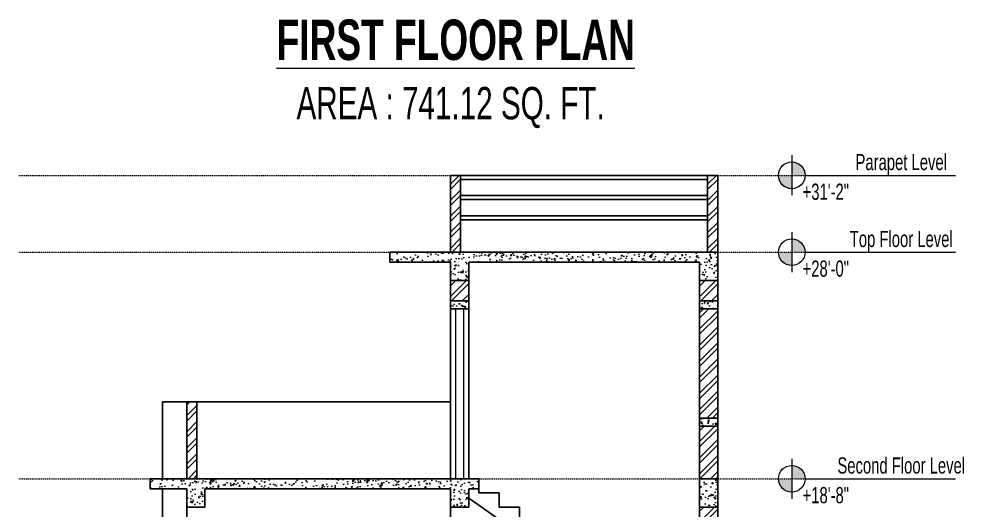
# Model space of a CAD drawing. Header units: inches. Extents: x -10117506 to -5032697, y -6529230 to -3253155.
# Drawn here: x -5058067.2 to -5057599.8, y -3256393.5 to -3256150.7 of the extents above; entities that cross this region are included whole.
import ezdxf

# ---------------------------------------------------------------- set-up
doc = ezdxf.new("R2010")
doc.units = ezdxf.units.IN
doc.header["$LTSCALE"] = 2
doc.header["$MEASUREMENT"] = 0
doc.linetypes.add('ACAD_ISO02W100', pattern=[15, 12, -3])
doc.linetypes.add('CENTER', pattern=[2, 1.25, -0.25, 0.25, -0.25])
doc.layers.get('0').update_dxf_attribs({"linetype": 'CONTINUOUS'})
for name, color, linetype, lineweight in [('Annotate-Bold.w', 187, 'CONTINUOUS', 18), ('Door-Window', 47, 'CONTINUOUS', 15), ('HATCH', 60, 'ACAD_ISO02W100', 13), ('Text-100.w', 254, 'CONTINUOUS', 9), ('window', 4, 'CONTINUOUS', 13)]:
    doc.layers.add(name, color=color, linetype=linetype, lineweight=lineweight)
doc.styles.add('Arial', font='arial.ttf', dxfattribs={"width": 0.8, "height": 12})
pattern_1 = [(45, (18658.207, 2800.1), (-3.977475644, 3.977475644), []), (45, (18660.8586, 2800.1), (-3.977475644, 3.977475644), [])]
pattern_2 = [(50, (18658.207, 2800.1), (7.172601826, -0.62752135), [0.75, -8.25]), (355, (18658.207, 2800.1), (-1.387513336, 7.521921337), [0.6, -6.6]), (100.45144446, (18658.805, 2800.0476), (5.785088467, 6.89439991), [0.63740192, -7.01142112]), (46.1842, (18658.207, 2802.1), (10.672413307, -1.655192808), [1.125, -12.375]), (96.63563549, (18659.096, 2801.962), (9.346619457, 9.741186008), [0.95610342, -10.5171376]), (351.184164, (18658.207, 2802.1), (9.34661945, 9.741186003), [0.9, -9.90000001]), (21, (18659.207, 2801.6), (5.969070521, -4.0261889067), [0.75, -8.25]), (326, (18659.207, 2801.6), (2.433153319, 7.2515004505), [0.6, -6.6]), (71.45144474, (18659.7044, 2801.2644), (8.402223767, 3.225311528), [0.6374019, -7.01142112]), (37.5, (18658.207, 2800.1), (0.1215985532, 3.3289385383), [0, -6.52, 0, -6.7, 0, -6.625]), (7.5, (18658.207, 2800.1), (2.6306953744, 3.9441171188), [0, -3.82, 0, -6.37, 0, -2.525]), (327.5, (18655.977, 2800.1), (5.3382243617, -0.2255487173), [0, -2.5, 0, -7.8, 0, -10.35]), (317.5, (18654.977, 2800.1), (5.8318616934, 1.0010498233), [0, -3.25, 0, -5.18, 0, -7.35])]
pattern_3 = [(50, (0, 0), (7.172601826, -0.62752135), [0.75, -8.25]), (355, (0, 0), (-1.387513336, 7.521921337), [0.6, -6.6]), (100.45144446, (0.598, -0.052), (5.785088467, 6.89439991), [0.63740192, -7.01142112]), (46.1842, (0, 2), (10.672413307, -1.655192808), [1.125, -12.375]), (96.63563549, (0.889, 1.862), (9.346619457, 9.741186008), [0.95610342, -10.5171376]), (351.184164, (0, 2), (9.34661945, 9.741186003), [0.9, -9.90000001]), (21, (1, 1.5), (5.969070521, -4.0261889067), [0.75, -8.25]), (326, (1, 1.5), (2.433153319, 7.2515004505), [0.6, -6.6]), (71.45144474, (1.4974, 1.1645), (8.402223767, 3.225311528), [0.6374019, -7.01142112]), (37.5, (0, 0), (0.1215985532, 3.3289385383), [0, -6.52, 0, -6.7, 0, -6.625]), (7.5, (0, 0), (2.6306953744, 3.9441171188), [0, -3.82, 0, -6.37, 0, -2.525]), (327.5, (-2.23, 0), (5.3382243617, -0.2255487173), [0, -2.5, 0, -7.8, 0, -10.35]), (317.5, (-3.23, 0), (5.8318616934, 1.0010498233), [0, -3.25, 0, -5.18, 0, -7.35])]

msp = doc.modelspace()

# ---------------------------------------------------------------- hatches: boundary and pattern name
at = {"layer": 'Annotate-Bold.w', "ltscale": 0.005}
h = msp.add_hatch(color=256, dxfattribs=at)
h.dxf.hatch_style = 1
h.paths.add_polyline_path([(-5057685, -3256221.4), (-5057685, -3256228), (-5057678.4, -3256228, 0.414214)])
h.paths.add_polyline_path([(-5057685, -3256234.59), (-5057685, -3256228), (-5057691.59, -3256228, 0.414214)])
h = msp.add_hatch(color=256, dxfattribs=at)
h.dxf.hatch_style = 1
h.paths.add_polyline_path([(-5057685, -3256259.4), (-5057685, -3256266), (-5057678.4, -3256266, 0.414214)])
h.paths.add_polyline_path([(-5057685, -3256272.59), (-5057685, -3256266), (-5057691.59, -3256266, 0.414214)])
h = msp.add_hatch(color=256, dxfattribs=at)
h.dxf.hatch_style = 1
h.paths.add_polyline_path([(-5057685, -3256371.4), (-5057685, -3256378), (-5057678.4, -3256378, 0.414214)])
h.paths.add_polyline_path([(-5057685, -3256384.59), (-5057685, -3256378), (-5057691.59, -3256378, 0.414214)])
at = {"layer": 'Door-Window', "linetype": 'ByBlock'}
h = msp.add_hatch(dxfattribs=at)
h.set_pattern_fill('AR-CONC', color=256)
h.set_pattern_definition(pattern_3)
h.paths.add_polyline_path([(-5057844.75, -3256271), (-5057730.59, -3256271), (-5057730.59, -3256280), (-5057721.59, -3256280), (-5057721.59, -3256266), (-5057883.75, -3256266), (-5057883.75, -3256271), (-5057853.75, -3256271), (-5057853.75, -3256280), (-5057844.75, -3256280)])
h = msp.add_hatch(dxfattribs=at)
h.set_pattern_fill('AR-CONC', color=256)
h.set_pattern_definition([(50, (18686.0525, 2800.1), (7.172601826, -0.62752135), [0.75, -8.25]), (355, (18686.0525, 2800.1), (-1.387513336, 7.521921337), [0.6, -6.6]), (100.45144446, (18686.65, 2800.0476), (5.785088467, 6.89439991), [0.63740192, -7.01142112]), (46.1842, (18686.0525, 2802.1), (10.672413307, -1.655192808), [1.125, -12.375]), (96.63563549, (18686.942, 2801.962), (9.346619457, 9.741186008), [0.95610342, -10.5171376]), (351.184164, (18686.053, 2802.1), (9.34661945, 9.741186003), [0.9, -9.90000001]), (21, (18687.0525, 2801.6), (5.969070521, -4.0261889067), [0.75, -8.25]), (326, (18687.0525, 2801.6), (2.433153319, 7.2515004505), [0.6, -6.6]), (71.45144474, (18687.55, 2801.2644), (8.402223767, 3.225311528), [0.6374019, -7.01142112]), (37.5, (18686.0525, 2800.1), (0.1215985532, 3.3289385383), [0, -6.52, 0, -6.7, 0, -6.625]), (7.5, (18686.0525, 2800.1), (2.6306953744, 3.9441171188), [0, -3.82, 0, -6.37, 0, -2.525]), (327.5, (18683.8225, 2800.1), (5.3382243617, -0.2255487173), [0, -2.5, 0, -7.8, 0, -10.35]), (317.5, (18682.8225, 2800.1), (5.8318616934, 1.0010498233), [0, -3.25, 0, -5.18, 0, -7.35])])
h.paths.add_polyline_path([(-5057853.75, -3256290), (-5057853.75, -3256294), (-5057844.75, -3256294), (-5057844.75, -3256290)])
h = msp.add_hatch(dxfattribs=at)
h.set_pattern_fill('AR-CONC', color=256)
h.set_pattern_definition(pattern_2)
h.paths.add_polyline_path([(-5057721.57, -3256294), (-5057721.57, -3256290), (-5057730.59, -3256290), (-5057730.59, -3256294)])
h = msp.add_hatch(dxfattribs=at)
h.set_pattern_fill('AR-CONC', color=256)
h.set_pattern_definition(pattern_2)
h.paths.add_polyline_path([(-5057721.57, -3256352), (-5057721.57, -3256348), (-5057730.59, -3256348), (-5057730.59, -3256352)])
h = msp.add_hatch(dxfattribs=at)
h.set_pattern_fill('AR-CONC', color=256)
h.set_pattern_definition(pattern_3)
h.paths.add_polyline_path([(-5057975.18, -3256383), (-5057853.75, -3256383), (-5057853.75, -3256392), (-5057844.75, -3256392), (-5057844.75, -3256383), (-5057839.7, -3256383), (-5057839.7, -3256378), (-5058002.18, -3256378), (-5058002.18, -3256383), (-5057984.18, -3256383), (-5057984.18, -3256392), (-5057975.18, -3256392)])
h = msp.add_hatch(dxfattribs=at)
h.set_pattern_fill('AR-CONC', color=256)
h.set_pattern_definition(pattern_2)
h.paths.add_polyline_path([(-5057721.59, -3256378), (-5057730.59, -3256378), (-5057730.59, -3256392), (-5057721.59, -3256392)])
at = {"layer": 'HATCH', "ltscale": 0.01}
h = msp.add_hatch(dxfattribs=at)
h.set_pattern_fill('ANSI32', color=256, scale=15, style=0)
h.paths.add_polyline_path([(-5057848.75, -3256228), (-5057853.75, -3256228), (-5057853.75, -3256266), (-5057848.75, -3256266)])
h = msp.add_hatch(dxfattribs=at)
h.set_pattern_fill('ANSI32', color=256, scale=15, style=0)
h.paths.add_polyline_path([(-5057721.59, -3256228), (-5057726.59, -3256228), (-5057726.59, -3256266), (-5057721.59, -3256266)])
h = msp.add_hatch(dxfattribs=at)
h.set_pattern_fill('ANSI32', color=256, scale=15, style=0)
h.set_pattern_definition([(45, (18686.0525, 2800.1), (-3.977475644, 3.977475644), []), (45, (18688.704, 2800.1), (-3.977475644, 3.977475644), [])])
h.paths.add_polyline_path([(-5057844.75, -3256290), (-5057844.75, -3256280), (-5057853.75, -3256280), (-5057853.75, -3256290)])
h = msp.add_hatch(dxfattribs=at)
h.set_pattern_fill('ANSI32', color=256, scale=15, style=0)
h.set_pattern_definition(pattern_1)
h.paths.add_polyline_path([(-5057730.59, -3256290), (-5057721.57, -3256290), (-5057721.57, -3256280), (-5057730.59, -3256280)])
h = msp.add_hatch(dxfattribs=at)
h.set_pattern_fill('ANSI32', color=256, scale=15, style=0)
h.set_pattern_definition(pattern_1)
h.paths.add_polyline_path([(-5057730.59, -3256348), (-5057721.57, -3256348), (-5057721.57, -3256294), (-5057730.59, -3256294)])
h = msp.add_hatch(dxfattribs=at)
h.set_pattern_fill('ANSI32', color=256, scale=15, style=0)
h.paths.add_polyline_path([(-5057979.18, -3256340), (-5057984.18, -3256340), (-5057984.18, -3256378), (-5057979.18, -3256378)])
h = msp.add_hatch(dxfattribs=at)
h.set_pattern_fill('ANSI32', color=256, scale=15, style=0)
h.set_pattern_definition(pattern_1)
h.paths.add_polyline_path([(-5057721.57, -3256352), (-5057730.59, -3256352), (-5057730.59, -3256378), (-5057721.57, -3256378)])
h = msp.add_hatch(dxfattribs=at)
h.set_pattern_fill('ANSI32', color=256, scale=15, style=0)
h.set_pattern_definition(pattern_1)
h.paths.add_polyline_path([(-5057721.57, -3256392), (-5057730.59, -3256392), (-5057730.59, -3256434), (-5057721.57, -3256434)])

# ---------------------------------------------------------------- linework, layer by layer
at = {"ltscale": 0.5}
for p, q in [((-5057853.75, -3256228), (-5057721.59, -3256228)), ((-5057853.75, -3256266), (-5057853.75, -3256228)), ((-5057848.75, -3256266), (-5057848.75, -3256228)), ((-5057848.75, -3256230), (-5057726.59, -3256230)), ((-5057726.59, -3256266), (-5057726.59, -3256228)), ((-5057721.59, -3256266), (-5057721.59, -3256228)), ((-5057848.75, -3256238), (-5057726.59, -3256238)), ((-5057848.75, -3256240), (-5057726.59, -3256240)), ((-5057848.75, -3256248), (-5057726.59, -3256248)), ((-5057848.75, -3256250), (-5057726.59, -3256250)), ((-5057883.75, -3256266), (-5057721.59, -3256266)), ((-5057883.75, -3256271), (-5057883.75, -3256266)), ((-5057721.59, -3256602), (-5057721.59, -3256266)), ((-5057883.75, -3256271), (-5057853.75, -3256271)), ((-5057853.75, -3256378), (-5057853.75, -3256271)), ((-5057844.75, -3256378), (-5057844.75, -3256271)), ((-5057844.75, -3256271), (-5057730.59, -3256271)), ((-5057730.59, -3256434), (-5057730.59, -3256271)), ((-5057853.75, -3256290), (-5057844.75, -3256290)), ((-5057730.59, -3256290), (-5057721.57, -3256290)), ((-5057853.75, -3256294), (-5057844.75, -3256294)), ((-5057730.59, -3256294), (-5057721.57, -3256294)), ((-5057996.18, -3256378), (-5057996.18, -3256340)), ((-5057996.18, -3256340), (-5057853.75, -3256340)), ((-5057984.18, -3256378), (-5057984.18, -3256340)), ((-5057979.18, -3256378), (-5057979.18, -3256340)), ((-5057730.59, -3256348), (-5057721.57, -3256348)), ((-5057730.59, -3256352), (-5057721.57, -3256352)), ((-5058002.18, -3256378), (-5057839.7, -3256378)), ((-5058002.18, -3256378), (-5058002.18, -3256383)), ((-5057839.7, -3256383), (-5057839.7, -3256378)), ((-5058002.18, -3256383), (-5057984.18, -3256383)), ((-5057996.18, -3256490), (-5057996.18, -3256383)), ((-5057984.18, -3256490), (-5057984.18, -3256383)), ((-5057975.18, -3256383), (-5057853.75, -3256383)), ((-5057853.75, -3256490), (-5057853.75, -3256383)), ((-5057844.75, -3256383), (-5057839.7, -3256383)), ((-5057844.75, -3256387.56), (-5057771.27, -3256439))]:
    msp.add_line(p, q, dxfattribs=at)
for points in [[(-5057730.59, -3256266), (-5057721.59, -3256266), (-5057721.59, -3256280), (-5057730.59, -3256280), (-5057730.59, -3256271)], [(-5057844.75, -3256271), (-5057844.75, -3256280), (-5057853.75, -3256280), (-5057853.75, -3256271)], [(-5057975.18, -3256383), (-5057975.18, -3256392), (-5057984.18, -3256392), (-5057984.18, -3256383)], [(-5057844.75, -3256383), (-5057844.75, -3256392), (-5057853.75, -3256392), (-5057853.75, -3256383)], [(-5057839.7, -3256383), (-5057839.7, -3256385), (-5057829.7, -3256385), (-5057829.7, -3256392), (-5057819.7, -3256392), (-5057819.7, -3256399), (-5057809.7, -3256399), (-5057809.7, -3256406), (-5057799.7, -3256406), (-5057799.7, -3256413), (-5057789.7, -3256413), (-5057789.7, -3256420), (-5057779.7, -3256420), (-5057779.7, -3256427), (-5057769.7, -3256427), (-5057769.7, -3256434)]]:
    msp.add_lwpolyline(points, dxfattribs=at)
msp.add_lwpolyline([(-5057730.59, -3256378), (-5057721.59, -3256378), (-5057721.59, -3256392), (-5057730.59, -3256392)], close=True, dxfattribs=at)
at = {"layer": 'Annotate-Bold.w', "ltscale": 0.005}
for p, q in [((-5057684.98, -3256218.09), (-5057684.98, -3256237.88)), ((-5057684.98, -3256256.09), (-5057684.98, -3256275.88)), ((-5057684.98, -3256368.09), (-5057684.98, -3256387.88))]:
    msp.add_line(p, q, dxfattribs=at)
at = {"layer": 'Annotate-Bold.w', "linetype": 'CENTER', "ltscale": 0.01}
for p, q in [((-5058067.16, -3256228), (-5057678.4, -3256228)), ((-5058067.16, -3256266), (-5057678.4, -3256266)), ((-5058067.16, -3256378), (-5057678.4, -3256378))]:
    msp.add_line(p, q, dxfattribs=at)
at = {"layer": 'Annotate-Bold.w'}
for p, q in [((-5057678.4, -3256228), (-5057604.08, -3256228)), ((-5057678.4, -3256266), (-5057604.08, -3256266)), ((-5057678.4, -3256378), (-5057604.08, -3256378))]:
    msp.add_line(p, q, dxfattribs=at)
at = {"layer": 'Annotate-Bold.w', "ltscale": 0.005}
for centre in [(-5057685, -3256228), (-5057685, -3256266), (-5057685, -3256378)]:
    msp.add_circle(centre, 6.6, dxfattribs=at)
at = {"layer": 'window'}
for p, q in [((-5057851.25, -3256294), (-5057851.25, -3256378)), ((-5057847.25, -3256294), (-5057847.25, -3256378))]:
    msp.add_line(p, q, dxfattribs=at)

# ---------------------------------------------------------------- texts
at = {"layer": 'Annotate-Bold.w', "ltscale": 0.005, "char_height": 7.9962, "style": 'Arial'}
for s, insert, width, attachment_point in [('\\A1;{\\fArial Narrow|b0|i0|c0|p34;Parapet Level}', (-5057630.86, -3256217.44), 82.6277, 2), ('\\A1;\\pt55.97313;{\\fArial Narrow|b0|i0|c0|p34;+31\'-2"}', (-5057668.16, -3256240.21), 73.8752, 8), ('\\A1;{\\fArial Narrow|b0|i0|c0|p34;Top Floor Level}', (-5057630.86, -3256255.44), 82.6277, 2), ('\\A1;\\pt55.97313;{\\fArial Narrow|b0|i0|c0|p34;+28\'-0"}', (-5057668.16, -3256278.21), 73.8752, 8), ('\\A1;{\\fArial Narrow|b0|i0|c0|p34;Second Floor Level}', (-5057630.86, -3256367.44), 82.6277, 2), ('\\A1;\\pt55.97313;{\\fArial Narrow|b0|i0|c0|p34;+18\'-8"}', (-5057668.16, -3256390.21), 73.8752, 8)]:
    msp.add_mtext(s, dxfattribs=dict(at, insert=insert, width=width, attachment_point=attachment_point))
at = {"layer": 'Text-100.w', "insert": (-5057853.68, -3256150.96), "char_height": 20, "width": 221.6113, "attachment_point": 2, "style": 'Arial'}
msp.add_mtext('\\A1;{\\fArial Narrow|b1|i0|c0|p34;\\L FIRST FLOOR PLAN\\P\\fArial Narrow|b0|i0|c0|p34;\\H0.8x;\\lAREA : 741.12 SQ. FT.\\H1.02306x; }', dxfattribs=at)

doc.saveas('drawing.dxf')
